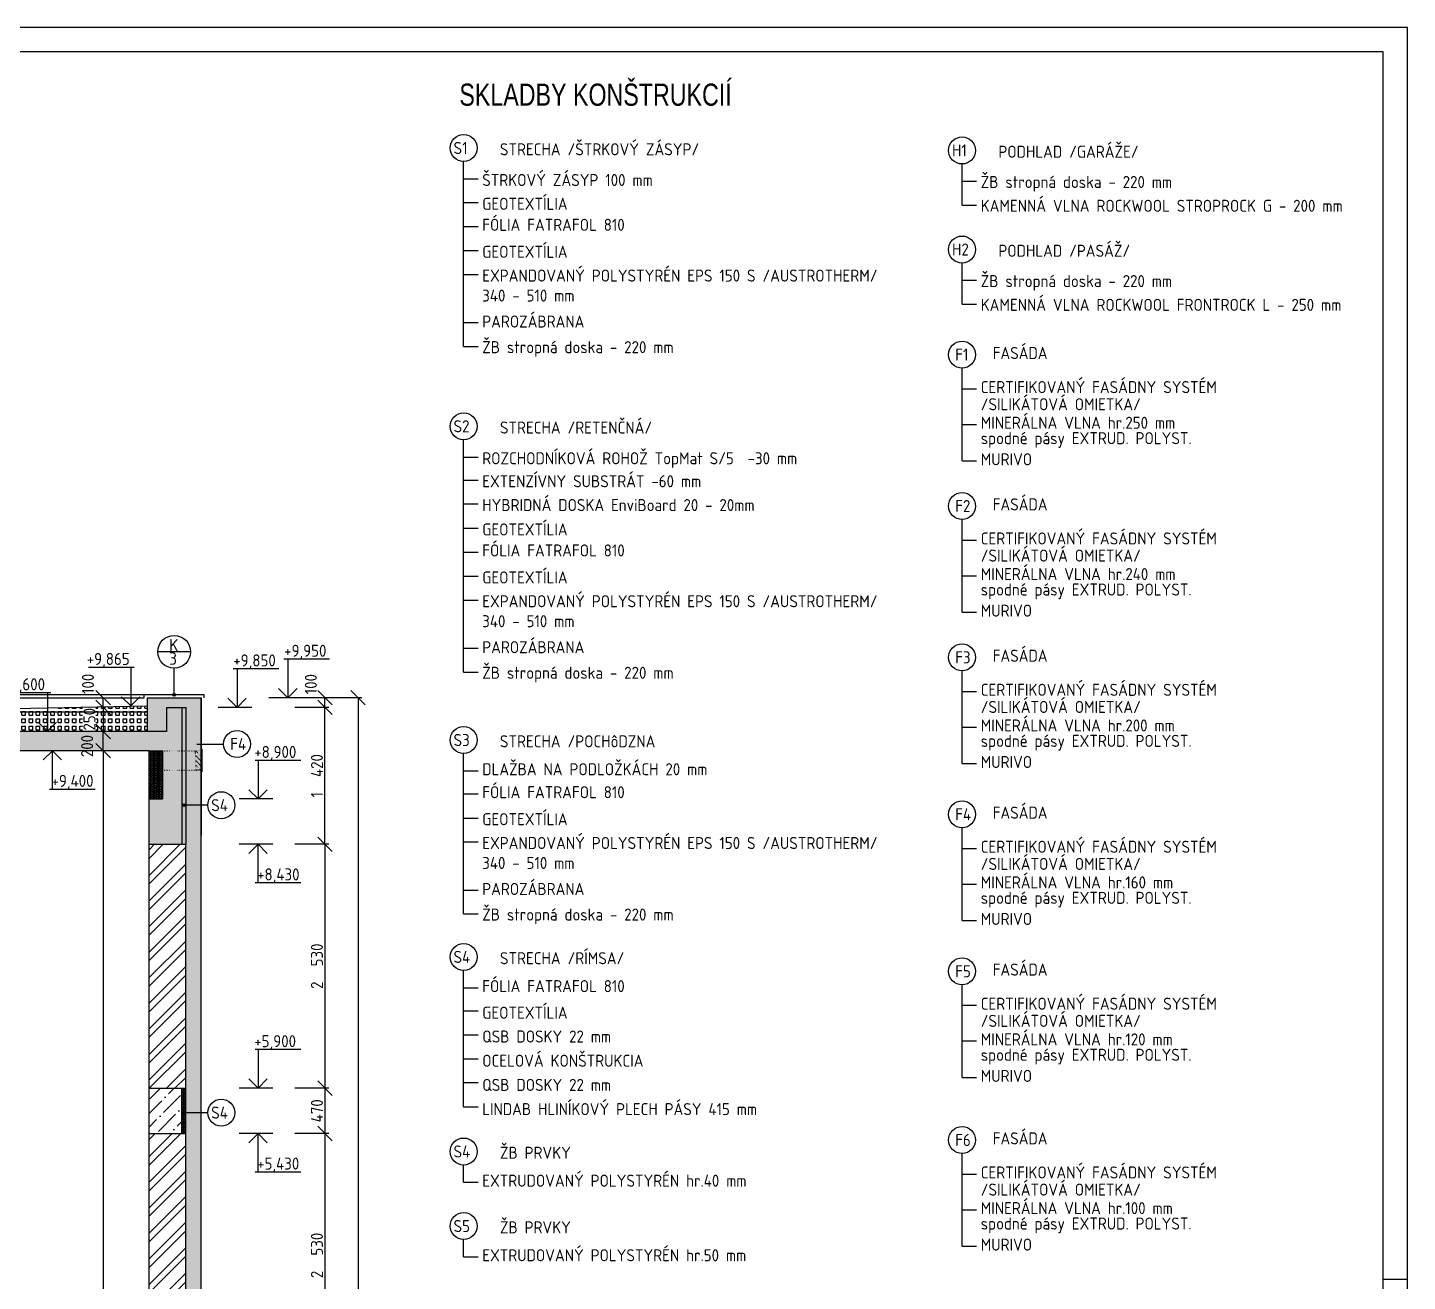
# Model space of a CAD drawing. Extents: x 3792242 to 5145247, y -1546315 to -1031918.
# Drawn here: x 4040686 to 4054998, y -1530861 to -1517856 of the extents above; entities that cross this region are included whole.
import ezdxf

# ---------------------------------------------------------------- set-up
doc = ezdxf.new("R2010")
doc.units = 0
doc.header["$MEASUREMENT"] = 0
doc.linetypes.add('ACAD_ISO07W100', pattern=[3.5, 0.5, -3])
doc.layers.get('0').update_dxf_attribs({"linetype": 'CONTINUOUS'})
doc.layers.get('Defpoints').update_dxf_attribs({"color": 61, "linetype": 'CONTINUOUS'})
for name, color, linetype in [('KÓTY', 4, 'CONTINUOUS'), ('MÚRY', 1, 'CONTINUOUS'), ('OKNÁ', 143, 'CONTINUOUS'), ('TENKÁ', 7, 'CONTINUOUS'), ('zz-vetr', 52, 'CONTINUOUS'), ('ŠRAFY', 82, 'CONTINUOUS'), ('šrafy-múry', 8, 'CONTINUOUS')]:
    doc.layers.add(name, color=color, linetype=linetype)
doc.styles.add('STYLE1', font='isocp.shx')
doc.styles.add('style4', font='arial.ttf', dxfattribs={"width": 0.75})
doc.dimstyles.new('STANDARD-50', dxfattribs={"dimtxt": 125, "dimasz": 150, "dimexe": 10, "dimexo": 200, "dimgap": 20, "dimtad": 1, "dimdsep": 46, "dimlunit": 6, "dimtxsty": 'STYLE1', "dimblk1": 'OBLIQUE', "dimblk2": 'OBLIQUE', "dimsah": 1, "dimcen": 2.5, "dimse1": 1, "dimse2": 1, "dimadec": 0, "dimazin": 0, "dimtfac": 1, "dimtmove": 1, "dimatfit": 3, "dimldrblk": 'OBLIQUE', "dimfxl": 1, "dimtolj": 1, "dimtzin": 0, "dimarcsym": 0})
pattern_1 = [(0, (-447053.063, -22997.075), (15, 8.660254038), [10, -20]), (120, (-447053.063, -22997.075), (-15, 8.660254038), [10, -20]), (60, (-447053.063, -22997.075), (1e-14, 17.320508076), [-20, 10])]
pattern_2 = [(45, (-442664.24, -400632.96), (-132.5825215, 132.5825215), []), (45, (-442575.85, -400632.96), (-132.5825215, 132.5825215), [])]
pattern_3 = [(0, (-546523.74, 886.425), (0, 37.5), [37.5, -37.5]), (90, (-546523.74, 886.425), (-37.5, 2e-15), [37.5, -37.5])]

# ---------------------------------------------------------------- blocks, each defined once
blk = doc.blocks.new('_OBLIQUE')
at = {"color": 0, "linetype": 'ByBlock'}
blk.add_line((-0.5, -0.5), (0.5, 0.5), dxfattribs=at)
blk = doc.blocks.new('*D54657')
at = {"layer": 'Defpoints', "color": 0}
for p in [(4043770, -1524907), (4044589, -1524907), (4044589, -1526327)]:
    blk.add_point(p, dxfattribs=at)
at = {"layer": 'KÓTY', "color": 0, "lineweight": -2, "ltscale": 0.25}
blk.add_line((4043770, -1526327), (4043770, -1524907), dxfattribs=at)
at = {"layer": 'KÓTY', "color": 0, "linetype": 'ByBlock', "lineweight": -2, "xscale": 150, "yscale": 150, "zscale": 150}
for p, rotation in [((4043770, -1524907), 90), ((4043770, -1526327), 270)]:
    blk.add_blockref('_OBLIQUE', p, dxfattribs=dict(at, rotation=rotation))
at = {"layer": 'KÓTY', "color": 0, "insert": (4043687, -1525617), "char_height": 125, "attachment_point": 5, "rotation": 90, "style": 'STYLE1'}
blk.add_mtext('\\A1;1ﾠ420', dxfattribs=at)
blk = doc.blocks.new('*D54658')
at = {"layer": 'Defpoints', "color": 0}
for p in [(4043770, -1524807), (4044589, -1524807), (4044589, -1524907)]:
    blk.add_point(p, dxfattribs=at)
at = {"layer": 'KÓTY', "color": 0, "lineweight": -2, "ltscale": 0.25}
blk.add_line((4043770, -1524907), (4043770, -1524807), dxfattribs=at)
at = {"layer": 'KÓTY', "color": 0, "linetype": 'ByBlock', "lineweight": -2, "xscale": 150, "yscale": 150, "zscale": 150}
for p, rotation in [((4043770, -1524807), 90), ((4043770, -1524907), 270)]:
    blk.add_blockref('_OBLIQUE', p, dxfattribs=dict(at, rotation=rotation))
at = {"layer": 'KÓTY', "color": 0, "insert": (4043624, -1524666), "char_height": 125, "attachment_point": 5, "rotation": 90, "style": 'STYLE1'}
blk.add_mtext('\\A1;100', dxfattribs=at)
blk = doc.blocks.new('*D54660')
at = {"layer": 'Defpoints', "color": 0}
for p in [(4042486, -1524807), (4042486, -1537777), (4044113, -1537777)]:
    blk.add_point(p, dxfattribs=at)
at = {"layer": 'KÓTY', "color": 0, "lineweight": -2, "ltscale": 0.25}
blk.add_line((4044113, -1524807), (4044113, -1537777), dxfattribs=at)
at = {"layer": 'KÓTY', "color": 0, "linetype": 'ByBlock', "lineweight": -2, "xscale": 150, "yscale": 150, "zscale": 150}
for p, rotation in [((4044113, -1524807), 90), ((4044113, -1537777), 270)]:
    blk.add_blockref('_OBLIQUE', p, dxfattribs=dict(at, rotation=rotation))
at = {"layer": 'KÓTY', "color": 0, "insert": (4044030, -1531292), "char_height": 125, "attachment_point": 5, "rotation": 90, "style": 'STYLE1'}
blk.add_mtext('\\A1;12ﾠ970', dxfattribs=at)
blk = doc.blocks.new('*D54661')
at = {"layer": 'Defpoints', "color": 0}
for p in [(4042326, -1526327), (4042326, -1528857), (4043770, -1528857)]:
    blk.add_point(p, dxfattribs=at)
at = {"layer": 'KÓTY', "color": 0, "lineweight": -2, "ltscale": 0.25}
blk.add_line((4043770, -1526327), (4043770, -1528857), dxfattribs=at)
at = {"layer": 'KÓTY', "color": 0, "linetype": 'ByBlock', "lineweight": -2, "xscale": 150, "yscale": 150, "zscale": 150}
for p, rotation in [((4043770, -1526327), 90), ((4043770, -1528857), 270)]:
    blk.add_blockref('_OBLIQUE', p, dxfattribs=dict(at, rotation=rotation))
at = {"layer": 'KÓTY', "color": 0, "insert": (4043687, -1527592), "char_height": 125, "attachment_point": 5, "rotation": 90, "style": 'STYLE1'}
blk.add_mtext('\\A1;2ﾠ530', dxfattribs=at)
blk = doc.blocks.new('*D54662')
at = {"layer": 'Defpoints', "color": 0}
for p in [(4042326, -1528857), (4041946, -1529327), (4043770, -1529327)]:
    blk.add_point(p, dxfattribs=at)
at = {"layer": 'KÓTY', "color": 0, "lineweight": -2, "ltscale": 0.25}
blk.add_line((4043770, -1528857), (4043770, -1529327), dxfattribs=at)
at = {"layer": 'KÓTY', "color": 0, "linetype": 'ByBlock', "lineweight": -2, "xscale": 150, "yscale": 150, "zscale": 150}
for p, rotation in [((4043770, -1528857), 90), ((4043770, -1529327), 270)]:
    blk.add_blockref('_OBLIQUE', p, dxfattribs=dict(at, rotation=rotation))
at = {"layer": 'KÓTY', "color": 0, "insert": (4043687, -1529092), "char_height": 125, "attachment_point": 5, "rotation": 90, "style": 'STYLE1'}
blk.add_mtext('\\A1;470', dxfattribs=at)
blk = doc.blocks.new('*D54663')
at = {"layer": 'Defpoints', "color": 0}
for p in [(4041946, -1529327), (4041946, -1531857), (4043770, -1531857)]:
    blk.add_point(p, dxfattribs=at)
at = {"layer": 'KÓTY', "color": 0, "lineweight": -2, "ltscale": 0.25}
blk.add_line((4043770, -1529327), (4043770, -1531857), dxfattribs=at)
at = {"layer": 'KÓTY', "color": 0, "linetype": 'ByBlock', "lineweight": -2, "xscale": 150, "yscale": 150, "zscale": 150}
for p, rotation in [((4043770, -1529327), 90), ((4043770, -1531857), 270)]:
    blk.add_blockref('_OBLIQUE', p, dxfattribs=dict(at, rotation=rotation))
at = {"layer": 'KÓTY', "color": 0, "insert": (4043687, -1530592), "char_height": 125, "attachment_point": 5, "rotation": 90, "style": 'STYLE1'}
blk.add_mtext('\\A1;2ﾠ530', dxfattribs=at)
blk = doc.blocks.new('*D54671')
at = {"layer": 'Defpoints', "color": 0}
for p in [(4041013, -1525157), (4041470, -1525157), (4041013, -1525357)]:
    blk.add_point(p, dxfattribs=at)
at = {"layer": 'KÓTY', "color": 0, "lineweight": -2, "ltscale": 0.25}
blk.add_line((4041470, -1525357), (4041470, -1525157), dxfattribs=at)
at = {"layer": 'KÓTY', "color": 0, "linetype": 'ByBlock', "lineweight": -2, "xscale": 150, "yscale": 150, "zscale": 150}
for p, rotation in [((4041470, -1525157), 90), ((4041470, -1525357), 270)]:
    blk.add_blockref('_OBLIQUE', p, dxfattribs=dict(at, rotation=rotation))
at = {"layer": 'KÓTY', "color": 0, "insert": (4041303, -1525308), "char_height": 125, "attachment_point": 5, "rotation": 90, "style": 'STYLE1'}
blk.add_mtext('\\A1;200', dxfattribs=at)
blk = doc.blocks.new('*D54672')
at = {"layer": 'Defpoints', "color": 0}
for p in [(4042126, -1524907), (4041470, -1525157), (4042126, -1525157)]:
    blk.add_point(p, dxfattribs=at)
at = {"layer": 'KÓTY', "color": 0, "lineweight": -2, "ltscale": 0.25}
blk.add_line((4041470, -1524907), (4041470, -1525157), dxfattribs=at)
at = {"layer": 'KÓTY', "color": 0, "linetype": 'ByBlock', "lineweight": -2, "xscale": 150, "yscale": 150, "zscale": 150}
for p, rotation in [((4041470, -1524907), 90), ((4041470, -1525157), 270)]:
    blk.add_blockref('_OBLIQUE', p, dxfattribs=dict(at, rotation=rotation))
at = {"layer": 'KÓTY', "color": 0, "insert": (4041327, -1525030), "char_height": 125, "attachment_point": 5, "rotation": 90, "style": 'STYLE1'}
blk.add_mtext('\\A1;250', dxfattribs=at)
blk = doc.blocks.new('*D54673')
at = {"layer": 'Defpoints', "color": 0}
for p in [(4041470, -1524807), (4042126, -1524807), (4042126, -1524907)]:
    blk.add_point(p, dxfattribs=at)
at = {"layer": 'KÓTY', "color": 0, "lineweight": -2, "ltscale": 0.25}
blk.add_line((4041470, -1524907), (4041470, -1524807), dxfattribs=at)
at = {"layer": 'KÓTY', "color": 0, "linetype": 'ByBlock', "lineweight": -2, "xscale": 150, "yscale": 150, "zscale": 150}
for p, rotation in [((4041470, -1524807), 90), ((4041470, -1524907), 270)]:
    blk.add_blockref('_OBLIQUE', p, dxfattribs=dict(at, rotation=rotation))
at = {"layer": 'KÓTY', "color": 0, "insert": (4041312, -1524663), "char_height": 125, "attachment_point": 5, "rotation": 90, "style": 'STYLE1'}
blk.add_mtext('\\A1;100', dxfattribs=at)
blk = doc.blocks.new('*D54674')
at = {"layer": 'Defpoints', "color": 0}
for p in [(4041946, -1525357), (4041470, -1538757), (4041946, -1538757)]:
    blk.add_point(p, dxfattribs=at)
at = {"layer": 'KÓTY', "color": 0, "lineweight": -2, "ltscale": 0.25}
blk.add_line((4041470, -1525357), (4041470, -1538757), dxfattribs=at)
at = {"layer": 'KÓTY', "color": 0, "linetype": 'ByBlock', "lineweight": -2, "xscale": 150, "yscale": 150, "zscale": 150}
for p, rotation in [((4041470, -1525357), 90), ((4041470, -1538757), 270)]:
    blk.add_blockref('_OBLIQUE', p, dxfattribs=dict(at, rotation=rotation))
at = {"layer": 'KÓTY', "color": 0, "insert": (4041387, -1532057), "char_height": 125, "attachment_point": 5, "rotation": 90, "style": 'STYLE1'}
blk.add_mtext('\\A1;13ﾠ400', dxfattribs=at)

msp = doc.modelspace()

# ---------------------------------------------------------------- hatches: boundary and pattern name
at = {"layer": 'TENKÁ'}
h = msp.add_hatch(color=256, dxfattribs=at)
h.dxf.hatch_style = 1
h.paths.add_polyline_path([(4042205.937, -1524762.345, 2.414213562), (4042220.937, -1524777.345, 0.414213562)])
h = msp.add_hatch(color=256, dxfattribs=at)
h.dxf.hatch_style = 1
h.paths.add_polyline_path([(4042308.437, -1525906.751, -2.414213563), (4042293.437, -1525921.751, -0.414213562)])
h = msp.add_hatch(color=256, dxfattribs=at)
h.dxf.hatch_style = 1
h.paths.add_polyline_path([(4042308.437, -1529096.251, -2.414213562), (4042293.437, -1529111.251, -0.414213562)])
at = {"layer": 'ŠRAFY'}
h = msp.add_hatch(dxfattribs=at)
h.set_pattern_fill('HEX', color=256, scale=250)
h.set_pattern_definition([(0, (-459049.063, -13947.075), (0, 54.12658774), [31.25, -62.5]), (120, (-459049.063, -13947.075), (-46.875, -27.06329387), [31.25, -62.5]), (60, (-459017.813, -13947.075), (-46.875, 27.06329387), [31.25, -62.5])])
h.paths.add_polyline_path([(4042325.937, -1524907.345), (4042325.937, -1526327.345), (4042325.937, -1538207.345), (4042485.937, -1538207.345), (4042485.937, -1537777.345), (4042485.937, -1524807.345), (4041925.937, -1524807.345), (4041925.937, -1524894.745), (4041925.937, -1525157.345), (4042125.937, -1525157.345), (4042125.937, -1524907.345), (4042285.937, -1524907.345)])
h = msp.add_hatch(dxfattribs=at)
h.set_pattern_fill('SQUARE', color=256, scale=300)
h.set_pattern_definition(pattern_3)
h.paths.add_polyline_path([(4041256.759, -1524908.129), (4039795.937, -1524937.345), (4039795.937, -1524957.345), (4041256.759, -1524957.345)])
h.paths.add_polyline_path([(4041392.259, -1524957.345), (4041925.937, -1524957.345), (4041925.937, -1524894.745), (4041392.259, -1524905.419)])
h = msp.add_hatch(dxfattribs=at)
h.set_pattern_fill('SQUARE', color=256, scale=300)
h.set_pattern_definition(pattern_3)
h.paths.add_polyline_path([(4041392.259, -1525157.345), (4041925.937, -1525157.345), (4041925.937, -1524957.345), (4041392.259, -1524957.345)])
h.paths.add_polyline_path([(4041256.759, -1524957.345), (4039795.937, -1524957.345), (4039795.937, -1525157.345), (4039995.937, -1525157.345), (4041256.759, -1525157.345)])
h = msp.add_hatch(dxfattribs=at)
h.set_pattern_fill('HONEY', color=256, scale=80)
h.set_pattern_definition(pattern_1)
h.paths.add_polyline_path([(4042285.937, -1526327.345), (4042325.937, -1526327.345), (4042325.937, -1524907.345), (4042285.937, -1524907.345)])
h = msp.add_hatch(dxfattribs=at)
h.set_pattern_fill('HONEY', color=256, scale=80)
h.set_pattern_definition(pattern_1)
h.paths.add_polyline_path([(4042085.937, -1525857.345), (4042085.937, -1525357.345), (4041945.937, -1525357.345), (4041945.937, -1525857.345)])
h = msp.add_hatch(dxfattribs=at)
h.set_pattern_fill('ANSI32', color=256, scale=500)
h.set_pattern_definition(pattern_2)
h.paths.add_polyline_path([(4041945.937, -1526327.345), (4041945.937, -1528857.345), (4042325.937, -1528857.345), (4042325.937, -1526327.345)])
h = msp.add_hatch(dxfattribs=at)
h.set_pattern_fill('HONEY', color=256, scale=80)
h.set_pattern_definition(pattern_1)
h.paths.add_polyline_path([(4042325.937, -1528857.345), (4042285.937, -1528857.345), (4042285.937, -1529327.345), (4042325.937, -1529327.345)])
h = msp.add_hatch(dxfattribs=at)
h.set_pattern_fill('ANSI32', color=256, scale=500)
h.set_pattern_definition(pattern_2)
h.paths.add_polyline_path([(4041945.937, -1529327.345), (4041945.937, -1531857.345), (4042325.937, -1531857.345), (4042325.937, -1529327.345)])
at = {"layer": 'šrafy-múry'}
h = msp.add_hatch(dxfattribs=at)
h.set_pattern_fill('ANSI36', color=253, scale=800, angle=360)
h.set_pattern_definition([(45, (226757.26, 886.43), (53.0330086, 194.4543648), [250, -50, 0, -50])])
h.paths.add_polyline_path([(4016185.937, -1526327.345), (4016185.937, -1526077.345), (4016405.937, -1526077.345), (4016485.937, -1526077.345), (4019800.259, -1526077.345), (4020305.937, -1526077.345), (4020420.937, -1526077.345), (4022305.937, -1526077.345), (4022305.937, -1526327.345), (4022605.937, -1526327.345), (4022605.937, -1526077.345), (4024490.937, -1526077.345), (4024605.937, -1526077.345), (4028725.937, -1526077.345), (4028725.937, -1526327.345), (4029025.937, -1526327.345), (4029025.937, -1526077.345), (4029775.937, -1526077.345), (4029775.937, -1525857.345), (4016295.937, -1525857.345), (4016095.937, -1525857.345), (4016095.937, -1525157.345), (4015935.937, -1525157.345), (4015935.937, -1526327.345)])
h.paths.add_polyline_path([(4030975.937, -1526077.345), (4032040.937, -1526077.345), (4032180.937, -1526077.345), (4035365.937, -1526077.345), (4035365.937, -1526327.345), (4035665.937, -1526327.345), (4035665.937, -1526077.345), (4038445.937, -1526077.345), (4039995.937, -1526077.345), (4039995.937, -1526637.345), (4040195.937, -1526637.345), (4040195.937, -1525357.345), (4041945.937, -1525357.345), (4042085.937, -1525357.345), (4042085.937, -1525857.345), (4041945.937, -1525857.345), (4041945.937, -1526327.345), (4042285.937, -1526327.345), (4042285.937, -1524907.345), (4042125.937, -1524907.345), (4042125.937, -1525157.345), (4041925.937, -1525157.345), (4039995.937, -1525157.345), (4039995.937, -1525857.345), (4030975.937, -1525857.345)])
h = msp.add_hatch(dxfattribs=at)
h.set_pattern_fill('ANSI36', color=253, scale=800, angle=360)
h.set_pattern_definition([(45, (-410202.74, -2113.57), (53.0330086, 194.4543648), [250, -50, 0, -50])])
h.paths.add_polyline_path([(4042285.937, -1528857.345), (4041945.937, -1528857.345), (4041945.937, -1529327.345), (4042285.937, -1529327.345)])

# ---------------------------------------------------------------- linework, layer by layer
at = {"layer": 'KÓTY', "ltscale": 0.25}
for p, q in [((4043539.34, -1524807.345), (4043189.34, -1524807.345)), ((4043809.34, -1524807.345), (4043459.34, -1524807.345)), ((4044152.34, -1524807.345), (4043802.34, -1524807.345)), ((4043011.921, -1524907.345), (4042661.921, -1524907.345)), ((4043011.921, -1524907.345), (4042661.921, -1524907.345)), ((4043809.34, -1524907.345), (4043459.34, -1524907.345)), ((4043229.84, -1525857.345), (4042879.84, -1525857.345)), ((4043229.84, -1526327.345), (4042879.84, -1526327.345)), ((4043809.34, -1526327.345), (4043459.34, -1526327.345)), ((4043229.84, -1528857.345), (4042879.84, -1528857.345)), ((4043809.34, -1528857.345), (4043459.34, -1528857.345)), ((4043229.84, -1529327.345), (4042879.84, -1529327.345)), ((4043809.34, -1529327.345), (4043459.34, -1529327.345))]:
    msp.add_line(p, q, dxfattribs=at)
at = {"layer": 'MÚRY'}
for p, q in [((4041925.937, -1524807.345), (4042485.937, -1524807.345)), ((4041925.937, -1524807.345), (4041925.937, -1524894.745)), ((4042485.937, -1537777.345), (4042485.937, -1524807.345)), ((4042485.937, -1524807.345), (4042485.937, -1526237.345)), ((4041925.937, -1524894.745), (4039795.937, -1524937.345)), ((4041945.937, -1525357.345), (4040195.937, -1525357.345)), ((4041945.937, -1538757.345), (4041945.937, -1525357.345))]:
    msp.add_line(p, q, dxfattribs=at)
at = {"layer": 'OKNÁ', "ltscale": 0.25}
for p, q in [((4045208.517, -1521162.555), (4045208.517, -1519245.041)), ((4050379.017, -1519696.238), (4050379.017, -1519270.13)), ((4045208.517, -1519424.372), (4045358.517, -1519424.372)), ((4050379.017, -1519449.461), (4050529.017, -1519449.461)), ((4045208.517, -1519671.149), (4045358.517, -1519671.149)), ((4050379.017, -1519696.238), (4050529.017, -1519696.238)), ((4045208.517, -1519917.926), (4045358.517, -1519917.926)), ((4045208.517, -1520169.001), (4045358.517, -1520169.001)), ((4050379.017, -1520723.738), (4050379.017, -1520297.63)), ((4045208.517, -1520415.778), (4045358.517, -1520415.778)), ((4050379.017, -1520476.961), (4050529.017, -1520476.961)), ((4050379.017, -1520723.738), (4050529.017, -1520723.738)), ((4045208.517, -1520915.778), (4045358.517, -1520915.778)), ((4045208.517, -1521162.555), (4045358.517, -1521162.555)), ((4050379.017, -1522350.267), (4050379.017, -1521388.669)), ((4050379.017, -1521601.382), (4050529.017, -1521601.382)), ((4050379.017, -1521971.159), (4050529.017, -1521971.159)), ((4045208.517, -1524540.46), (4045208.517, -1522131.541)), ((4045208.517, -1522310.872), (4045358.517, -1522310.872)), ((4050379.017, -1522350.267), (4050529.017, -1522350.267)), ((4045208.517, -1522549.055), (4045358.517, -1522549.055)), ((4045208.517, -1522795.832), (4045358.517, -1522795.832)), ((4050379.017, -1523920.267), (4050379.017, -1522958.669)), ((4045208.517, -1523049.055), (4045358.517, -1523049.055)), ((4050379.017, -1523171.382), (4050529.017, -1523171.382)), ((4045208.517, -1523295.832), (4045358.517, -1523295.832)), ((4045208.517, -1523546.906), (4045358.517, -1523546.906)), ((4050379.017, -1523541.159), (4050529.017, -1523541.159)), ((4045208.517, -1523793.683), (4045358.517, -1523793.683)), ((4050379.017, -1523920.267), (4050529.017, -1523920.267)), ((4045208.517, -1524293.683), (4045358.517, -1524293.683)), ((4045208.517, -1524540.46), (4045358.517, -1524540.46)), ((4050379.017, -1525490.267), (4050379.017, -1524528.669)), ((4050379.017, -1524741.382), (4050529.017, -1524741.382)), ((4050379.017, -1525111.159), (4050529.017, -1525111.159)), ((4042441.437, -1525287.056), (4042718.798, -1525287.056)), ((4045208.517, -1527048.349), (4045208.517, -1525386.207)), ((4050379.017, -1525490.267), (4050529.017, -1525490.267)), ((4045208.517, -1525565.538), (4045358.517, -1525565.538)), ((4045208.517, -1525803.721), (4045358.517, -1525803.721)), ((4045208.517, -1525803.721), (4045358.517, -1525803.721)), ((4042554.437, -1525921.751), (4042308.437, -1525921.751)), ((4045208.517, -1526054.795), (4045358.517, -1526054.795)), ((4050379.017, -1527118.332), (4050379.017, -1526156.733)), ((4045208.517, -1526301.572), (4045358.517, -1526301.572)), ((4050379.017, -1526369.446), (4050529.017, -1526369.446)), ((4045208.517, -1526801.572), (4045358.517, -1526801.572)), ((4050379.017, -1526739.223), (4050529.017, -1526739.223)), ((4045208.517, -1527048.349), (4045358.517, -1527048.349)), ((4050379.017, -1527118.332), (4050529.017, -1527118.332)), ((4045208.517, -1529051.294), (4045208.517, -1527635.929)), ((4045208.517, -1527815.26), (4045358.517, -1527815.26)), ((4050379.017, -1528746.396), (4050379.017, -1527784.798)), ((4045208.517, -1528053.443), (4045358.517, -1528053.443)), ((4045208.517, -1528053.443), (4045358.517, -1528053.443)), ((4050379.017, -1527997.51), (4050529.017, -1527997.51)), ((4045208.517, -1528304.517), (4045358.517, -1528304.517)), ((4050379.017, -1528367.287), (4050529.017, -1528367.287)), ((4045208.517, -1528551.294), (4045358.517, -1528551.294)), ((4045208.517, -1528798.072), (4045358.517, -1528798.072)), ((4050379.017, -1528746.396), (4050529.017, -1528746.396)), ((4042554.437, -1529111.251), (4042308.437, -1529111.251)), ((4045208.517, -1529051.294), (4045358.517, -1529051.294)), ((4050379.017, -1530496.96), (4050379.017, -1529535.362)), ((4045208.517, -1529833.41), (4045208.517, -1529654.079)), ((4045208.517, -1529833.41), (4045358.517, -1529833.41)), ((4050379.017, -1529748.075), (4050529.017, -1529748.075)), ((4050379.017, -1530117.852), (4050529.017, -1530117.852)), ((4045208.517, -1530606.91), (4045208.517, -1530427.579)), ((4050379.017, -1530496.96), (4050529.017, -1530496.96)), ((4045208.517, -1530606.91), (4045358.517, -1530606.91))]:
    msp.add_line(p, q, dxfattribs=at)
for centre in [(4045208.517, -1519105.041), (4050379.017, -1519130.13), (4050379.017, -1520157.63), (4050379.017, -1521248.669), (4045208.517, -1521991.541), (4050379.017, -1522818.669), (4050379.017, -1524388.669), (4045208.517, -1525246.207), (4042858.798, -1525287.056), (4042694.437, -1525921.751), (4050379.017, -1526016.733), (4045208.517, -1527495.929), (4050379.017, -1527644.798), (4042694.437, -1529111.251), (4050379.017, -1529395.362), (4045208.517, -1529514.079), (4045208.517, -1530287.579)]:
    msp.add_circle(centre, 140, dxfattribs=at)
at = {"layer": 'TENKÁ', "color": 7}
for p, q in [((4054998.126, -1517855.516), (3979170.467, -1517855.516)), ((4054998.126, -1545689.552), (4054998.126, -1517855.516)), ((4054748.126, -1518105.516), (3979420.467, -1518105.516)), ((4054748.126, -1545439.552), (4054748.126, -1518105.516))]:
    msp.add_line(p, q, dxfattribs=at)
at = {"layer": 'TENKÁ', "ltscale": 0.25}
for p, q in [((4042375.937, -1524330.442), (4042035.937, -1524330.442)), ((4042205.937, -1524792.345), (4042205.937, -1524500.442)), ((4054748.126, -1530839.552), (4054998.126, -1530839.552))]:
    msp.add_line(p, q, dxfattribs=at)
at = {"layer": 'TENKÁ', "linetype": 'ByBlock', "ltscale": 0.25}
for p, q in [((4043818.201, -1524407.345), (4043344.303, -1524407.345)), ((4043818.201, -1524407.345), (4043344.303, -1524407.345)), ((4043385.396, -1524407.345), (4043385.396, -1524807.345)), ((4043385.396, -1524407.345), (4043385.396, -1524807.345)), ((4041792.62, -1524492.345), (4041318.722, -1524492.345)), ((4041755.759, -1524492.345), (4041755.759, -1524892.345)), ((4043290.782, -1524507.345), (4042816.884, -1524507.345)), ((4043290.782, -1524507.345), (4042816.884, -1524507.345)), ((4042857.978, -1524507.345), (4042857.978, -1524907.345)), ((4042857.978, -1524507.345), (4042857.978, -1524907.345)), ((4040927.62, -1524754.945), (4040453.722, -1524754.945)), ((4040890.759, -1524754.945), (4040890.759, -1525154.945)), ((4041755.759, -1524892.345), (4041660.3, -1524796.886)), ((4041755.759, -1524892.345), (4041851.218, -1524796.886)), ((4042857.978, -1524907.345), (4042762.518, -1524811.886)), ((4042857.978, -1524907.345), (4042762.518, -1524811.886)), ((4042857.978, -1524907.345), (4042953.437, -1524811.886)), ((4042857.978, -1524907.345), (4042953.437, -1524811.886)), ((4043385.396, -1524807.345), (4043289.937, -1524711.886)), ((4043385.396, -1524807.345), (4043289.937, -1524711.886)), ((4043385.396, -1524807.345), (4043480.856, -1524711.886)), ((4043385.396, -1524807.345), (4043480.856, -1524711.886)), ((4040890.759, -1525154.945), (4040795.3, -1525059.486)), ((4040890.759, -1525154.945), (4040986.218, -1525059.486)), ((4040942.993, -1525357.345), (4040847.534, -1525452.805)), ((4040942.993, -1525357.345), (4041038.453, -1525452.805)), ((4040942.993, -1525757.345), (4040942.993, -1525357.345)), ((4043520.201, -1525457.345), (4043046.303, -1525457.345)), ((4043075.896, -1525457.345), (4043075.896, -1525857.345)), ((4043075.896, -1525606.075), (4043075.896, -1525857.345)), ((4041387.298, -1525757.345), (4040913.4, -1525757.345)), ((4043075.896, -1525857.345), (4042980.437, -1525761.886)), ((4043075.896, -1525857.345), (4042980.437, -1525761.886)), ((4043075.896, -1525857.345), (4043171.356, -1525761.886)), ((4043075.896, -1525857.345), (4043171.356, -1525761.886)), ((4043075.896, -1526327.345), (4042980.437, -1526422.805)), ((4043075.896, -1526327.345), (4043171.356, -1526422.805)), ((4043075.896, -1526727.345), (4043075.896, -1526327.345)), ((4043520.201, -1526727.345), (4043046.303, -1526727.345)), ((4043520.201, -1528457.345), (4043046.303, -1528457.345)), ((4043075.896, -1528457.345), (4043075.896, -1528857.345)), ((4043075.896, -1528857.345), (4042980.437, -1528761.886)), ((4043075.896, -1528857.345), (4043171.356, -1528761.886)), ((4043075.896, -1529327.345), (4042980.437, -1529422.805)), ((4043075.896, -1529327.345), (4043171.356, -1529422.805)), ((4043075.896, -1529727.345), (4043075.896, -1529327.345)), ((4043520.201, -1529727.345), (4043046.303, -1529727.345))]:
    msp.add_line(p, q, dxfattribs=at)
at = {"layer": 'TENKÁ'}
for p, q in [((4041895.937, -1524777.345), (4038801.355, -1524777.345)), ((4038801.355, -1524807.345), (4041895.937, -1524807.345)), ((4042515.937, -1524777.345), (4041895.937, -1524777.345)), ((4041895.937, -1524807.345), (4041895.937, -1524777.345)), ((4042515.937, -1524807.345), (4042515.937, -1524777.345)), ((4041925.937, -1524957.345), (4039795.937, -1524957.345)), ((4041925.937, -1524894.745), (4041925.937, -1525157.345)), ((4042125.937, -1524907.345), (4042325.937, -1524907.345)), ((4042125.937, -1524907.345), (4042125.937, -1525157.345)), ((4042285.937, -1524907.345), (4042285.937, -1526327.345)), ((4042325.937, -1524907.345), (4042325.937, -1526327.345)), ((4042125.937, -1525157.345), (4039995.937, -1525157.345)), ((4041945.937, -1525357.345), (4042085.937, -1525357.345)), ((4042085.937, -1525357.345), (4042085.937, -1525857.345)), ((4041945.937, -1525857.345), (4042085.937, -1525857.345)), ((4041945.937, -1526327.345), (4042325.937, -1526327.345)), ((4042325.937, -1539357.345), (4042325.937, -1526327.345)), ((4041945.937, -1528857.345), (4042325.937, -1528857.345)), ((4042285.937, -1529327.345), (4042285.937, -1528857.345)), ((4041945.937, -1529327.345), (4042325.937, -1529327.345))]:
    msp.add_line(p, q, dxfattribs=at)
at = {"layer": 'TENKÁ', "ltscale": 0.25}
msp.add_circle((4042205.937, -1524330.442), 170, dxfattribs=at)
at = {"layer": 'TENKÁ'}
for centre in [(4042205.937, -1524777.345), (4042308.437, -1525921.751), (4042308.437, -1529111.251)]:
    msp.add_circle(centre, 15, dxfattribs=at)
at = {"layer": 'zz-vetr', "linetype": 'ACAD_ISO07W100', "ltscale": 5}
for p, q in [((4042085.937, -1525357.345), (4042485.937, -1525357.345)), ((4041945.937, -1525557.345), (4042485.937, -1525557.345))]:
    msp.add_line(p, q, dxfattribs=at)
at = {"layer": 'zz-vetr', "linetype": 'ACAD_ISO07W100', "ltscale": 3}
for p, q in [((4042428.52, -1525359.633), (4042435.52, -1525359.633)), ((4042435.52, -1525359.633), (4042478.02, -1525410.133)), ((4042428.52, -1525410.133), (4042435.52, -1525410.133)), ((4042428.52, -1525460.633), (4042435.52, -1525460.633)), ((4042428.52, -1525511.133), (4042435.52, -1525511.133)), ((4042435.52, -1525410.133), (4042478.02, -1525457.633)), ((4042435.52, -1525460.633), (4042478.02, -1525508.133)), ((4042435.52, -1525511.133), (4042478.02, -1525555.633)), ((4042478.02, -1525410.133), (4042487.52, -1525410.133)), ((4042478.02, -1525457.633), (4042487.52, -1525457.633)), ((4042478.02, -1525508.133), (4042487.52, -1525508.133)), ((4042478.02, -1525555.633), (4042487.52, -1525555.633))]:
    msp.add_line(p, q, dxfattribs=at)
msp.add_lwpolyline([(4042425.937, -1525357.845), (4042485.937, -1525357.845), (4042485.937, -1525556.631), (4042425.937, -1525556.631)], close=True, dxfattribs=at)
at = {"layer": 'zz-vetr', "lineweight": -2}
msp.add_lwpolyline([(4042485.937, -1525338.845), (4042493.02, -1525338.845), (4042493.02, -1525576.633), (4042485.937, -1525576.633)], close=True, dxfattribs=at)

# ---------------------------------------------------------------- texts
at = {"layer": 'TENKÁ', "ltscale": 0.25, "style": 'style4', "width": 0.75}
msp.add_text('SKLADBY KONŠTRUKCIÍ', height=230, dxfattribs=at).set_placement((4045164.379, -1518666.242))
at = {"layer": 'TENKÁ', "ltscale": 0.25, "style": 'STYLE1'}
for s, p in [('S1', (4045104.213, -1519167.219)), ('STRECHA /ŠTRKOVÝ ZÁSYP/', (4045585.261, -1519180.551)), ('H1', (4050274.713, -1519192.307)), ('PODHLAD /GARÁŽE/', (4050755.761, -1519205.64)), ('ŠTRKOVÝ ZÁSYP 100 mm', (4045401.604, -1519499.248)), ('ŽB stropná doska - 220 mm', (4050572.104, -1519519.734)), ('GEOTEXTÍLIA', (4045401.604, -1519746.025)), ('KAMENNÁ VLNA ROCKWOOL STROPROCK G - 200 mm', (4050572.104, -1519766.511)), ('FÓLIA FATRAFOL 810', (4045401.604, -1519963.817)), ('GEOTEXTÍLIA', (4045401.604, -1520243.877)), ('H2', (4050274.713, -1520219.807)), ('PODHLAD /PASÁŽ/', (4050755.761, -1520233.14)), ('EXPANDOVANÝ POLYSTYRÉN EPS 150 S /AUSTROTHERM/', (4045401.604, -1520490.654)), ('ŽB stropná doska - 220 mm', (4050572.104, -1520547.234)), ('340 - 510 mm', (4045401.604, -1520697.828)), ('KAMENNÁ VLNA ROCKWOOL FRONTROCK L - 250 mm', (4050572.104, -1520794.011)), ('PAROZÁBRANA', (4045401.604, -1520967.302)), ('ŽB stropná doska - 220 mm', (4045401.604, -1521232.828)), ('F1', (4050307.713, -1521310.847)), ('FASÁDA', (4050696.282, -1521293.689)), ('CERTIFIKOVANÝ FASÁDNY SYSTÉM', (4050572.104, -1521647.272)), ('/SILIKÁTOVÁ OMIETKA/', (4050572.104, -1521825.272)), ('S2', (4045104.213, -1522053.719)), ('STRECHA /RETENČNÁ/', (4045585.261, -1522067.051)), ('MINERÁLNA VLNA hr.250 mm', (4050572.104, -1522017.049)), ('spodné pásy EXTRUD. POLYST.', (4050572.104, -1522177.049)), ('ROZCHODNÍKOVÁ ROHOŽ TopMat S/5  -30 mm', (4045401.604, -1522385.748)), ('MURIVO', (4050572.104, -1522396.158)), ('EXTENZÍVNY SUBSTRÁT -60 mm', (4045401.604, -1522623.931)), ('HYBRIDNÁ DOSKA EnviBoard 20 - 20mm', (4045401.604, -1522870.708)), ('F2', (4050307.713, -1522880.847)), ('FASÁDA', (4050696.282, -1522863.689)), ('GEOTEXTÍLIA', (4045401.604, -1523123.931)), ('CERTIFIKOVANÝ FASÁDNY SYSTÉM', (4050572.104, -1523217.272)), ('FÓLIA FATRAFOL 810', (4045401.604, -1523341.723)), ('/SILIKÁTOVÁ OMIETKA/', (4050572.104, -1523395.272)), ('GEOTEXTÍLIA', (4045401.604, -1523621.782)), ('MINERÁLNA VLNA hr.240 mm', (4050572.104, -1523587.049)), ('spodné pásy EXTRUD. POLYST.', (4050572.104, -1523747.049)), ('EXPANDOVANÝ POLYSTYRÉN EPS 150 S /AUSTROTHERM/', (4045401.604, -1523868.559)), ('340 - 510 mm', (4045401.604, -1524075.734)), ('MURIVO', (4050572.104, -1523966.158)), ('+9,950', (4043346.739, -1524382.019)), ('PAROZÁBRANA', (4045401.604, -1524345.207)), ('+9,865', (4041299.205, -1524467.324)), ('+9,850', (4042819.32, -1524482.019)), ('F3', (4050307.713, -1524450.847)), ('FASÁDA', (4050696.282, -1524433.689)), ('ŽB stropná doska - 220 mm', (4045401.604, -1524610.734)), ('+9,600', (4040434.205, -1524729.924)), ('CERTIFIKOVANÝ FASÁDNY SYSTÉM', (4050572.104, -1524787.272)), ('/SILIKÁTOVÁ OMIETKA/', (4050572.104, -1524965.272)), ('MINERÁLNA VLNA hr.200 mm', (4050572.104, -1525157.049)), ('F4', (4042787.494, -1525349.233)), ('S3', (4045104.213, -1525308.385)), ('STRECHA /POCHôDZNA', (4045585.261, -1525321.718)), ('spodné pásy EXTRUD. POLYST.', (4050572.104, -1525317.049)), ('+8,900', (4043037.239, -1525432.019)), ('DLAŽBA NA PODLOŽKÁCH 20 mm', (4045401.604, -1525611.429)), ('MURIVO', (4050572.104, -1525536.158)), ('+9,400', (4040933.93, -1525732.019)), ('FÓLIA FATRAFOL 810', (4045401.604, -1525849.612)), ('S4', (4042590.132, -1525983.929)), ('GEOTEXTÍLIA', (4045401.604, -1526129.671)), ('F4', (4050307.713, -1526078.911)), ('FASÁDA', (4050696.282, -1526061.753)), ('EXPANDOVANÝ POLYSTYRÉN EPS 150 S /AUSTROTHERM/', (4045401.604, -1526376.448)), ('CERTIFIKOVANÝ FASÁDNY SYSTÉM', (4050572.104, -1526415.337)), ('340 - 510 mm', (4045401.604, -1526583.623)), ('/SILIKÁTOVÁ OMIETKA/', (4050572.104, -1526593.337)), ('+8,430', (4043066.832, -1526702.019)), ('PAROZÁBRANA', (4045401.604, -1526853.096)), ('MINERÁLNA VLNA hr.160 mm', (4050572.104, -1526785.114)), ('spodné pásy EXTRUD. POLYST.', (4050572.104, -1526945.114)), ('ŽB stropná doska - 220 mm', (4045401.604, -1527118.623)), ('MURIVO', (4050572.104, -1527164.222)), ('STRECHA /RÍMSA/', (4045585.261, -1527571.44)), ('S4', (4045104.213, -1527558.107)), ('FASÁDA', (4050696.282, -1527689.818)), ('FÓLIA FATRAFOL 810', (4045401.604, -1527861.151)), ('F5', (4050307.713, -1527706.976)), ('GEOTEXTÍLIA', (4045401.604, -1528136.913)), ('CERTIFIKOVANÝ FASÁDNY SYSTÉM', (4050572.104, -1528043.401)), ('/SILIKÁTOVÁ OMIETKA/', (4050572.104, -1528221.401)), ('QSB DOSKY 22 mm', (4045401.604, -1528383.691)), ('MINERÁLNA VLNA hr.120 mm', (4050572.104, -1528413.178)), ('+5,900', (4043037.239, -1528432.019)), ('OCELOVÁ KONŠTRUKCIA', (4045401.604, -1528634.765)), ('spodné pásy EXTRUD. POLYST.', (4050572.104, -1528573.178)), ('MURIVO', (4050572.104, -1528792.287)), ('QSB DOSKY 22 mm', (4045401.604, -1528885.839)), ('LINDAB HLINÍKOVÝ PLECH PÁSY 415 mm', (4045401.604, -1529136.913)), ('S4', (4042590.132, -1529173.429)), ('F6', (4050307.713, -1529457.54)), ('FASÁDA', (4050696.282, -1529440.382)), ('S4', (4045104.213, -1529576.257)), ('ŽB PRVKY', (4045585.261, -1529589.59)), ('+5,430', (4043066.832, -1529702.019)), ('CERTIFIKOVANÝ FASÁDNY SYSTÉM', (4050572.104, -1529793.965)), ('EXTRUDOVANÝ POLYSTYRÉN hr.40 mm', (4045401.604, -1529879.301)), ('/SILIKÁTOVÁ OMIETKA/', (4050572.104, -1529971.965)), ('MINERÁLNA VLNA hr.100 mm', (4050572.104, -1530163.742)), ('S5', (4045104.213, -1530349.757)), ('ŽB PRVKY', (4045585.261, -1530363.09)), ('spodné pásy EXTRUD. POLYST.', (4050572.104, -1530323.742)), ('MURIVO', (4050572.104, -1530542.851)), ('EXTRUDOVANÝ POLYSTYRÉN hr.50 mm', (4045401.604, -1530652.801))]:
    msp.add_text(s, height=125, dxfattribs=at).set_placement(p)
at = {"layer": 'TENKÁ', "style": 'STYLE1'}
for s, p in [('K', (4042153.907, -1524326.942)), ('3', (4042152.907, -1524465.579))]:
    msp.add_text(s, height=130, dxfattribs=at).set_placement(p)

# ---------------------------------------------------------------- dimensions: what is measured, and where the dimension line sits
at = {"layer": 'KÓTY', "ltscale": 0.25}
for base, p1, p2, picture, middle in [((4041469.759, -1524807.345), (4042125.937, -1524907.345), (4042125.937, -1524807.345), '*D54673', (4041394.259, -1524662.575)), ((4043769.937, -1524807.345), (4044588.937, -1524907.345), (4044588.937, -1524807.345), '*D54658', (4043706.937, -1524665.575)), ((4041469.759, -1525157.345), (4042125.937, -1524907.345), (4042125.937, -1525157.345), '*D54672', (4041409.259, -1525030.075)), ((4041469.759, -1525157.345), (4041012.759, -1525357.345), (4041012.759, -1525157.345), '*D54671', (4041385.759, -1525308.075))]:
    dim = msp.add_linear_dim(base=base, p1=p1, p2=p2, angle=90, dimstyle='STANDARD-50', override={"dimtxsty": 'STYLE1', "dimldrblk": 'OBLIQUE'}, dxfattribs=at)
    dim.commit()
    dim.dimension.update_dxf_attribs({"geometry": picture, "text_midpoint": middle, "dimtype": 160})
for base, p1, p2, picture, middle in [((4044112.937, -1537777.345), (4042485.937, -1524807.345), (4042485.937, -1537777.345), '*D54660', (4044030.394, -1531292.345)), ((4043769.937, -1524907.345), (4044588.937, -1526327.345), (4044588.937, -1524907.345), '*D54657', (4043687.394, -1525617.345)), ((4041469.759, -1538757.345), (4041945.937, -1525357.345), (4041945.937, -1538757.345), '*D54674', (4041387.216, -1532057.345)), ((4043769.937, -1528857.345), (4042325.937, -1526327.345), (4042325.937, -1528857.345), '*D54661', (4043687.394, -1527592.345)), ((4043769.937, -1529327.345), (4042325.937, -1528857.345), (4041945.937, -1529327.345), '*D54662', (4043687.437, -1529092.345)), ((4043769.937, -1531857.345), (4041945.937, -1529327.345), (4041945.937, -1531857.345), '*D54663', (4043687.394, -1530592.345))]:
    dim = msp.add_linear_dim(base=base, p1=p1, p2=p2, angle=90, dimstyle='STANDARD-50', override={"dimtxsty": 'STYLE1', "dimldrblk": 'OBLIQUE'}, dxfattribs=at)
    dim.commit()
    dim.dimension.update_dxf_attribs({"geometry": picture, "text_midpoint": middle})

doc.saveas('drawing.dxf')
